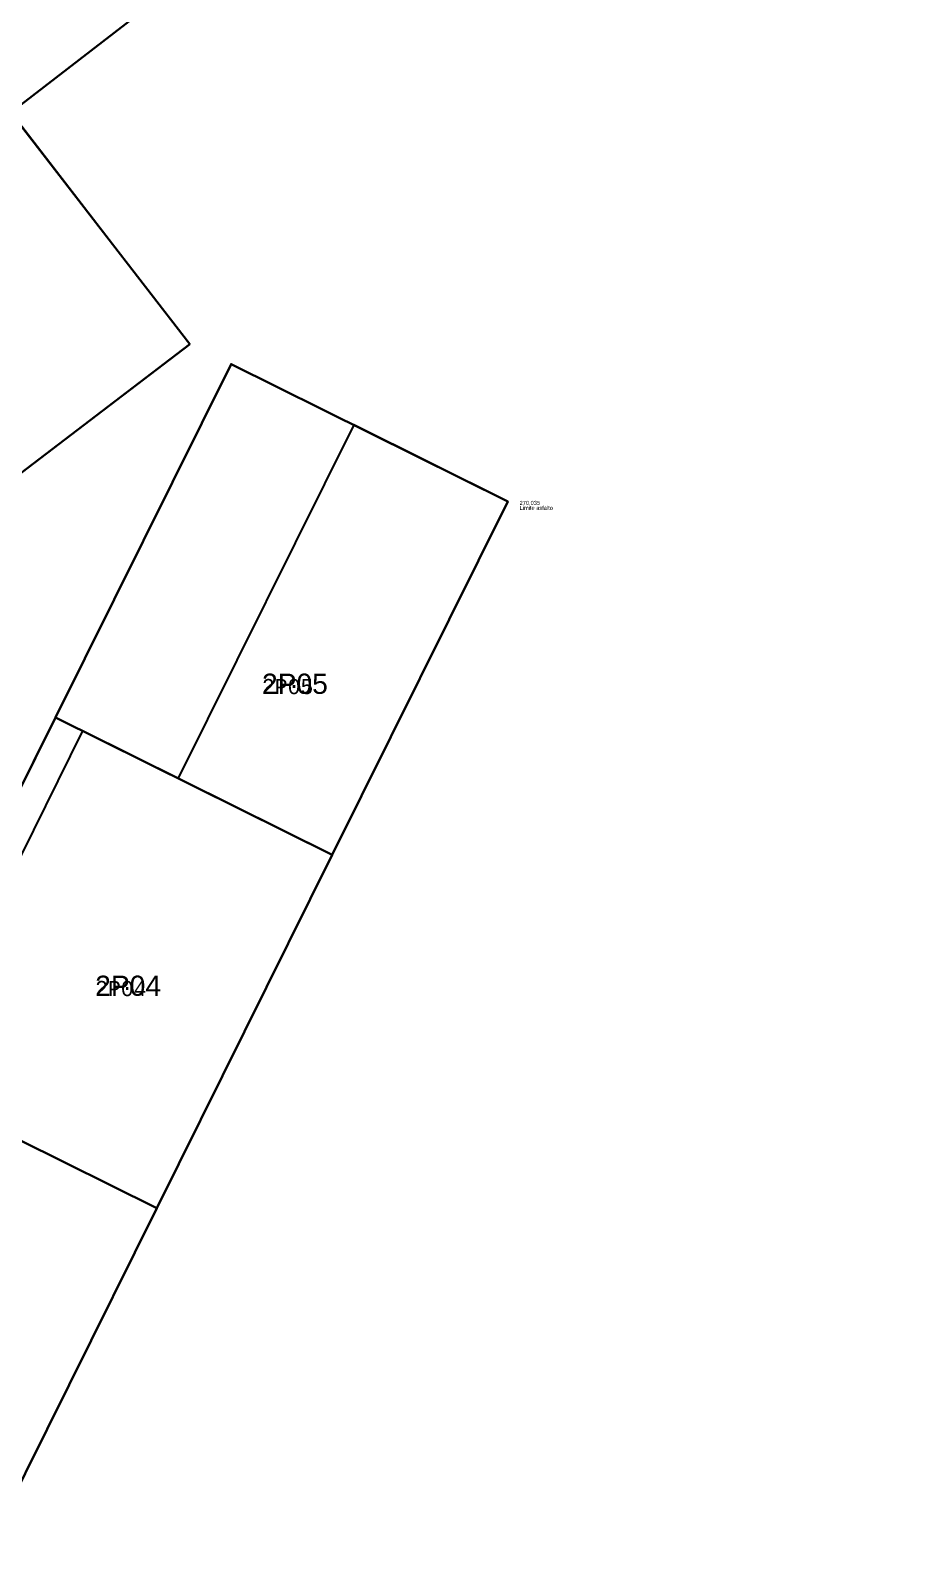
# Model space of a CAD drawing. Extents: x -1000 to 923337, y -51827 to 323191.
# Drawn here: x 333651 to 362191, y 80593 to 131148 of the extents above; entities that cross this region are included whole.
import ezdxf

# ---------------------------------------------------------------- set-up
doc = ezdxf.new("R2010")
doc.units = 0
doc.header["$PDMODE"] = 35
doc.header["$PDSIZE"] = 1
for name, color, linetype in [('pntdesc', 1, 'Continuous'), ('pntelev', 2, 'Continuous'), ('punti tracciati', 7, 'Continuous'), ('WF nome aree GPS', 7, 'Continuous'), ('WF_ingombro_stive_2', 1, 'Continuous'), ('WF_lato_di_accesso', 40, 'Continuous'), ('WF_nome_aree_GPS', 7, 'Continuous'), ('WF_tracciatura', 30, 'Continuous')]:
    doc.layers.add(name, color=color, linetype=linetype)
doc.layers.add('WF ingombro stive 2', color=1, linetype='Continuous', lineweight=30)
doc.layers.add('WF lato di accesso', color=40, linetype='Continuous', lineweight=30)
doc.layers.get('punti tracciati').off()
doc.styles.add('FONTSTYLE_1', font='arial.ttf', dxfattribs={"height": 0.2})
doc.styles.add('FONTSTYLE_2', font='arial.ttf', dxfattribs={"height": 0.2})
doc.styles.get("Standard").update_dxf_attribs({"font": 'consola.ttf', "height": 500})

# ---------------------------------------------------------------- blocks, each defined once
blk = doc.blocks.new('Croce___ATS')
at = {"color": 0}
for p, q in [((0, -0.5), (0, 0.5)), ((-0.5, 0), (0.5, 0))]:
    blk.add_line(p, q, dxfattribs=at)
blk = doc.blocks.new('T_P_4')
blk.add_point((0, 0))
at = {"xscale": 2, "yscale": 2}
blk.add_blockref('Croce___ATS', (0, 0), dxfattribs=at)
at = {"color": 7, "insert": (0, 0), "char_height": 5.5859, "attachment_point": 7, "style": 'FONTSTYLE_1'}
blk.add_mtext('184', dxfattribs=at)
blk = doc.blocks.new('T_P_200')
at = {"color": 7}
blk.add_point((0, 0), dxfattribs=at)
blk.add_blockref('Croce___ATS', (0, 0), dxfattribs=at)
at = {"color": 7, "insert": (0, 0), "char_height": 1.3333, "attachment_point": 7, "style": 'FONTSTYLE_1'}
blk.add_mtext('1195', dxfattribs=at)
blk = doc.blocks.new('T_P_201')
at = {"color": 7}
blk.add_point((0, 0), dxfattribs=at)
blk.add_blockref('Croce___ATS', (0, 0), dxfattribs=at)
at = {"color": 7, "insert": (0, 0), "char_height": 1.3333, "attachment_point": 7, "style": 'FONTSTYLE_1'}
blk.add_mtext('1196', dxfattribs=at)
blk = doc.blocks.new('T_P_202')
at = {"color": 7}
blk.add_point((0, 0), dxfattribs=at)
blk.add_blockref('Croce___ATS', (0, 0), dxfattribs=at)
at = {"color": 7, "insert": (0, 0), "char_height": 1.3333, "attachment_point": 7, "style": 'FONTSTYLE_1'}
blk.add_mtext('1197', dxfattribs=at)
blk = doc.blocks.new('T_P_203')
at = {"color": 7}
blk.add_point((0, 0), dxfattribs=at)
blk.add_blockref('Croce___ATS', (0, 0), dxfattribs=at)
at = {"color": 7, "insert": (0, 0), "char_height": 1.3333, "attachment_point": 7, "style": 'FONTSTYLE_1'}
blk.add_mtext('1198', dxfattribs=at)
blk = doc.blocks.new('punti tracciatura 2')
at = {"layer": 'WF_ingombro_stive_2', "ltscale": 0.5, "flags": 128}
for points, elevation in [([(1346677.273, -3417.469), (1346671.426, -3409.891), (1346658.067, -3420.081), (1346663.915, -3427.66)], 270.154), ([(1346676.18, -3445.994), (1346667.044, -3441.458), (1346661.249, -3453.127), (1346670.385, -3457.663)], 269.927)]:
    blk.add_lwpolyline(points, close=True, dxfattribs=dict(at, elevation=elevation))
at = {"layer": 'WF_ingombro_stive_2', "ltscale": 0.5, "elevation": 269.927, "flags": 128}
for points in [[(1346676.89, -3431.8), (1346681.974, -3434.325), (1346687.769, -3422.655), (1346682.684, -3420.131)], [(1346667.94, -3441.902), (1346676.18, -3445.994), (1346681.974, -3434.325), (1346673.734, -3430.233)]]:
    blk.add_lwpolyline(points, dxfattribs=at)
at = {"layer": 'WF_lato_di_accesso', "ltscale": 0.5}
blk.add_line((1346663.915, -3427.66, 270.154), (1346677.273, -3417.469, 270.154), dxfattribs=at)
at = {"layer": 'WF_tracciatura', "ltscale": 0.5}
for p, q in [((1346682.684, -3420.131, 269.927), (1346676.89, -3431.8, 269.927)), ((1346673.734, -3430.233, 269.927), (1346667.94, -3441.902, 269.927))]:
    blk.add_line(p, q, dxfattribs=at)
at = {"color": 7}
for name, p in [('T_P_200', (1346677.273, -3417.469, 270.154)), ('T_P_201', (1346682.684, -3420.131, 269.927)), ('T_P_203', (1346673.734, -3430.233, 269.927)), ('T_P_202', (1346676.89, -3431.8, 269.927))]:
    blk.add_blockref(name, p, dxfattribs=at)
blk.add_blockref('T_P_4', (1346687.768, -3422.656, 270.035))
at = {"layer": 'pntdesc', "insert": (1346688.157, -3422.872, 270.035), "char_height": 0.13333, "attachment_point": 4, "style": 'FONTSTYLE_2'}
blk.add_mtext('Limite asfalto', dxfattribs=at)
at = {"layer": 'pntelev', "insert": (1346688.157, -3422.706, 270.035), "char_height": 0.1333, "attachment_point": 4, "style": 'FONTSTYLE_2'}
blk.add_mtext('270.035', dxfattribs=at)
at = {"layer": 'WF_nome_aree_GPS', "char_height": 0.6667, "attachment_point": 7, "style": 'FONTSTYLE_2'}
for s, insert in [('2P05', (1346679.653, -3429.021, 270.315)), ('2P04', (1346674.148, -3438.995, 270.315))]:
    blk.add_mtext(s, dxfattribs=dict(at, insert=insert))

msp = doc.modelspace()

# ---------------------------------------------------------------- linework, layer by layer
at = {"layer": 'WF ingombro stive 2'}
for points, elevation in [([(346413.7, 138809.3), (338567.9, 148958.9), (320855.8, 135277.4), (328698.1, 125125.1)], -1837.3), ([(338905.5, 120787.1), (333057.7, 128365.3), (319699.4, 118174.9), (325547.2, 110596.6)], -1837.7), ([(349400.7, 115600.9), (340265, 120137.3), (334470.5, 108468), (343606.2, 103931.6)], -2064.3), ([(343606.2, 103931.6), (334470.5, 108468), (328676.1, 96798.7), (337811.8, 92262.3)], -2064.3), ([(337811.8, 92262.3), (328676.1, 96798.7), (322881.6, 85129.4), (332017.3, 80593)], -2064.3)]:
    msp.add_lwpolyline(points, close=True, dxfattribs=dict(at, elevation=elevation))
at = {"layer": 'WF lato di accesso'}
for p, q in [((325547.2, 110596.6, -1837.7), (338905.5, 120787.1, -1837.7)), ((340265, 120137.3, -2064.3), (334470.5, 108468, -2064.3)), ((334470.5, 108468, -2064.3), (328676.1, 96798.7, -2064.3))]:
    msp.add_line(p, q, dxfattribs=at)

# ---------------------------------------------------------------- block references
at = {"layer": 'punti tracciati', "xscale": 1000, "yscale": 1000, "zscale": 1000}
msp.add_blockref('punti tracciatura 2', (-1346338367.3, 3538255.9, -271991), dxfattribs=at)

# ---------------------------------------------------------------- texts
at = {"layer": 'WF nome aree GPS'}
for s, p in [('2P05', (341285.3, 109235, -1676.3)), ('2P04', (335780.4, 99261.5, -1676.3))]:
    msp.add_text(s, height=500, dxfattribs=at).set_placement(p)

doc.saveas('drawing.dxf')
